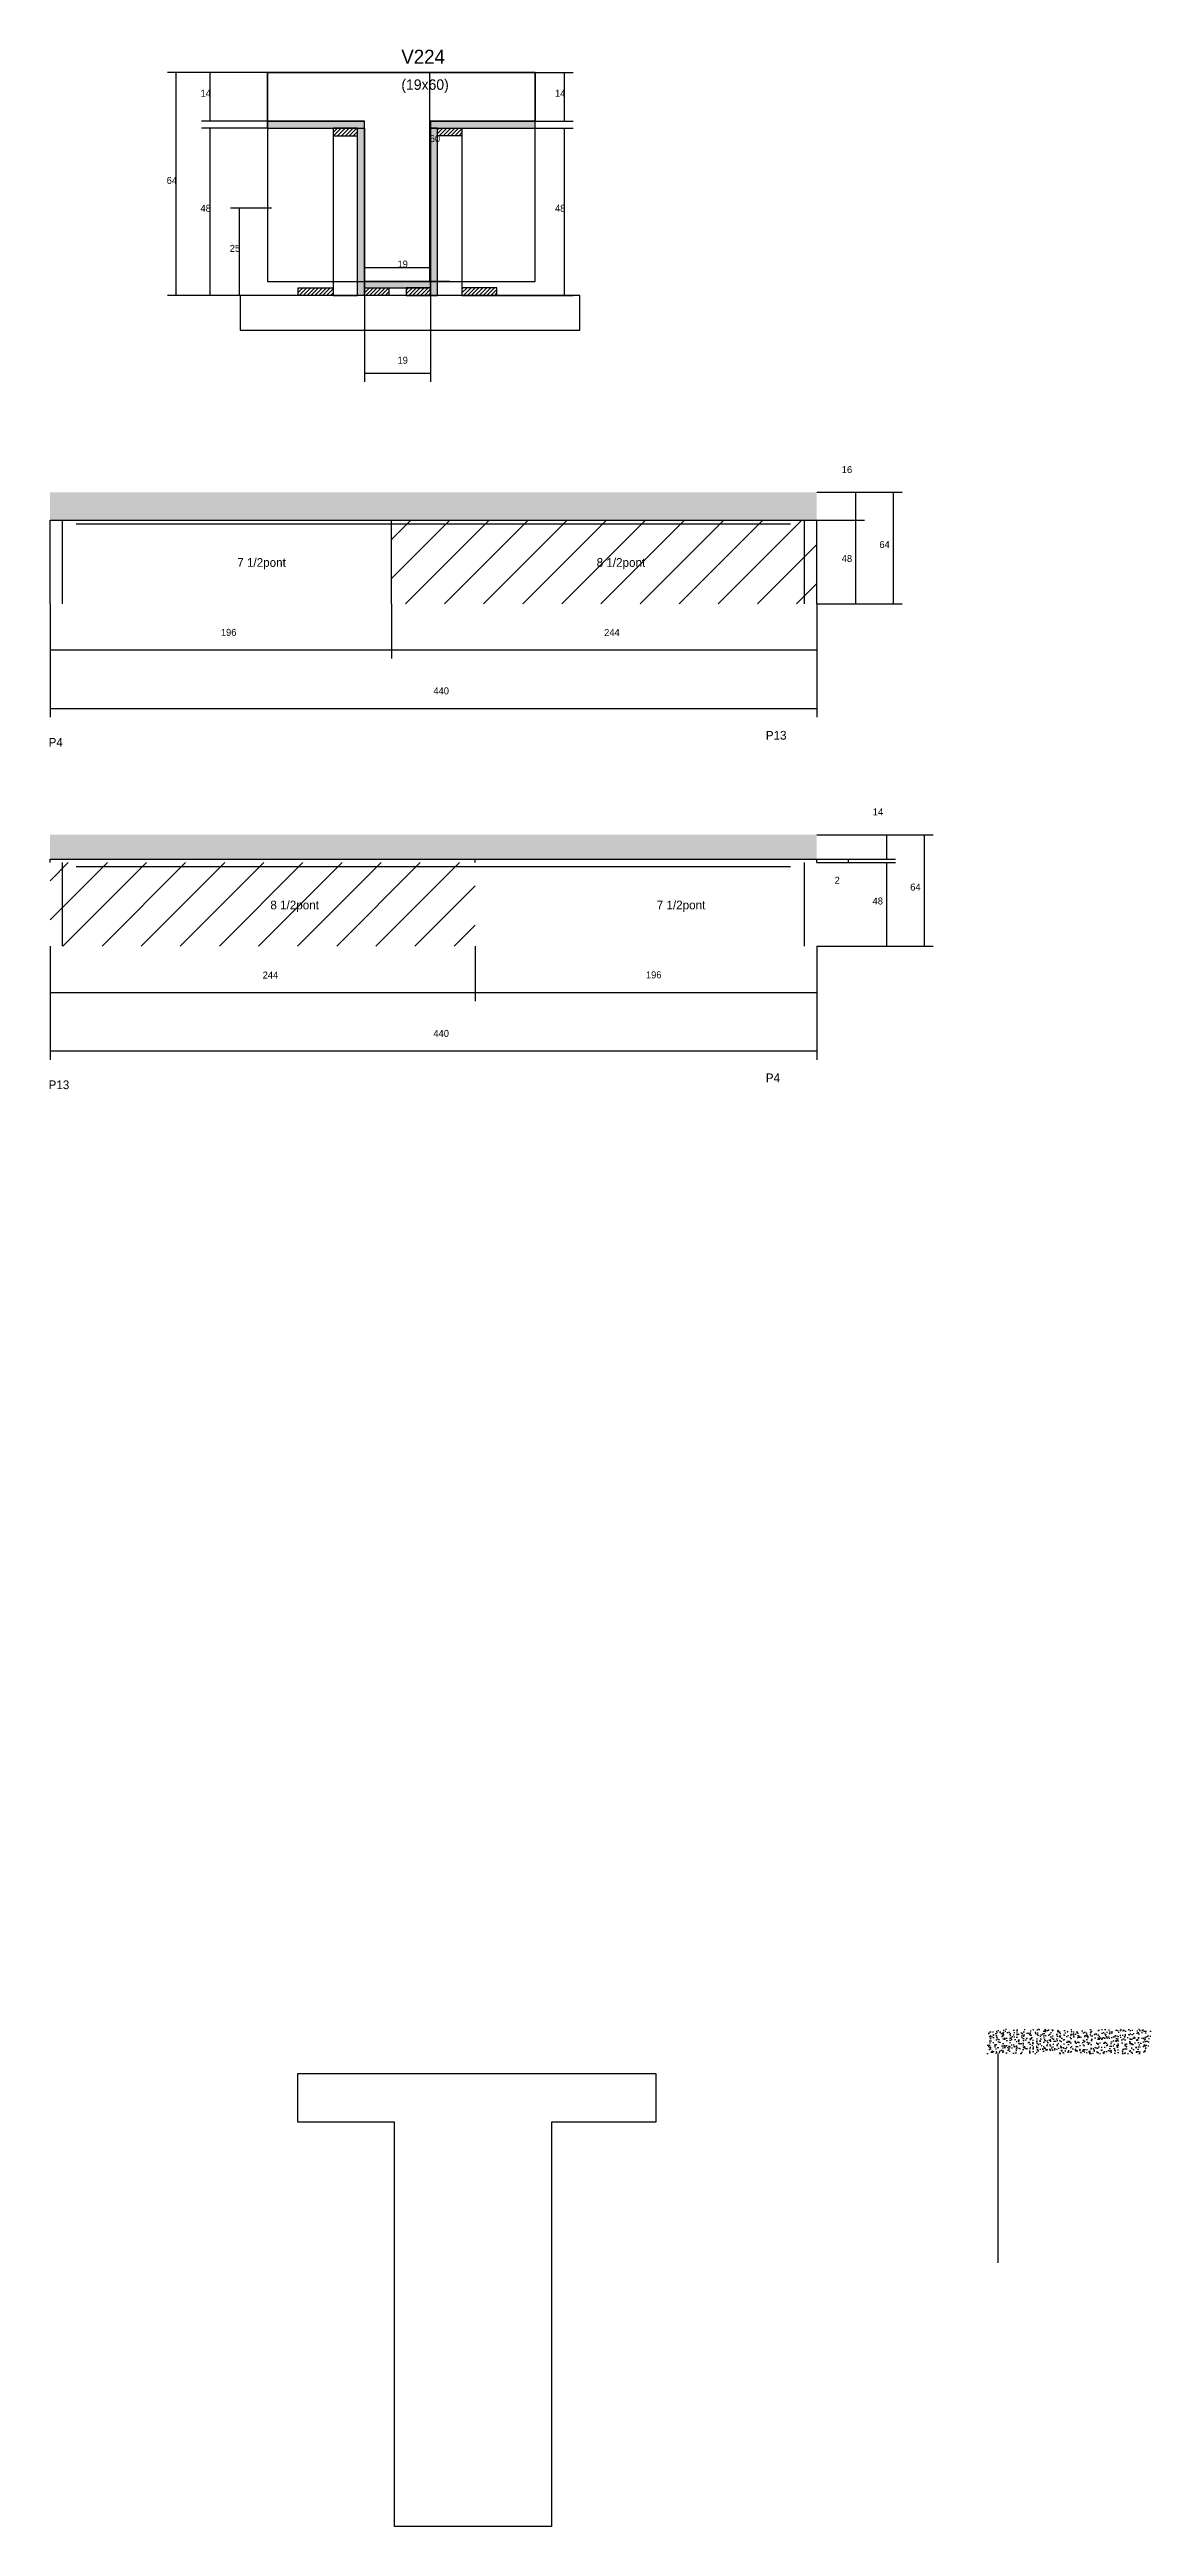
# Model space of a CAD drawing. Header units: metres. Extents: x 2857 to 3489, y 4293 to 5715.
import ezdxf

# ---------------------------------------------------------------- set-up
doc = ezdxf.new("R2010")
doc.units = ezdxf.units.M
for name, color, linetype in [('CONCRETO', 251, 'Continuous'), ('COTA', 4, 'Continuous'), ('Cota Seção (2x)', 4, 'Continuous'), ('Hachura', 253, 'Continuous'), ('Madeira', 126, 'Continuous'), ('NOMENCLATURA', 7, 'Continuous'), ('Painéis', 200, 'Continuous'), ('REAPROVEITAMENTO', 251, 'Continuous'), ('SARR_2.2x7', 40, 'Continuous'), ('Texto Seção', 7, 'Continuous')]:
    doc.layers.add(name, color=color, linetype=linetype)

msp = doc.modelspace()

# ---------------------------------------------------------------- hatches: boundary and pattern name
at = {"layer": 'COTA'}
h = msp.add_hatch(dxfattribs=at)
h.set_pattern_fill('AR-CONC', scale=0.03)
h.paths.add_polyline_path([(3297.7, 5460.5), (3297.7, 5444.5), (3297.7, 5444.5), (2857.7, 5444.5), (2857.7, 5444.5), (2857.7, 5460.5), (2857.7, 5460.5), (3297.7, 5460.5)])
h = msp.add_hatch(dxfattribs=at)
h.set_pattern_fill('AR-CONC', scale=0.03)
h.paths.add_polyline_path([(2857.7, 5263.9), (2857.7, 5249.9), (2857.7, 5249.9), (3297.7, 5249.9), (3297.7, 5249.9), (3297.7, 5263.9), (3297.7, 5263.9), (2857.7, 5263.9)])
h = msp.add_hatch(dxfattribs=at)
h.set_pattern_fill('AR-CONC', scale=0.03)
h.paths.add_polyline_path([(3395.3, 4578.3), (3395.3, 4564.3), (3395.3, 4564.3), (3489.3, 4564.3), (3489.3, 4564.3), (3489.3, 4578.3), (3489.3, 4578.3), (3395.3, 4578.3)])
at = {"layer": 'Hachura'}
h = msp.add_hatch(color=8, dxfattribs=at)
h.dxf.hatch_style = 1
h.paths.add_polyline_path([(3038.1, 5669.5), (3038.1, 5673.5), (3038.1, 5673.5), (2982.5, 5673.5), (2982.5, 5673.5), (2982.5, 5669.5), (2982.5, 5669.5), (3038.1, 5669.5)])
h = msp.add_hatch(color=8, dxfattribs=at)
h.dxf.hatch_style = 1
h.paths.add_polyline_path([(3034.1, 5673.5), (3038.1, 5673.5), (3038.1, 5673.5), (3038.1, 5573.5), (3038.1, 5573.5), (3034.1, 5573.5), (3034.1, 5573.5), (3034.1, 5673.5)])
h = msp.add_hatch(color=8, dxfattribs=at)
h.dxf.hatch_style = 1
h.paths.add_polyline_path([(3080.1, 5673.5), (3076.1, 5673.5), (3076.1, 5673.5), (3076.1, 5573.5), (3076.1, 5573.5), (3080.1, 5573.5), (3080.1, 5573.5), (3080.1, 5673.5)])
h = msp.add_hatch(color=8, dxfattribs=at)
h.dxf.hatch_style = 1
h.paths.add_polyline_path([(3136.1, 5669.5), (3136.1, 5673.5), (3136.1, 5673.5), (3076.1, 5673.5), (3076.1, 5673.5), (3076.1, 5669.5), (3076.1, 5669.5), (3136.1, 5669.5)])
h = msp.add_hatch(dxfattribs=at)
h.set_pattern_fill('ANSI31', scale=0.5)
h.paths.add_polyline_path([(3034.1, 5665.1), (3034.1, 5669.5), (3034.1, 5669.5), (3020.1, 5669.5), (3020.1, 5669.5), (3020.1, 5665.1), (3020.1, 5665.1), (3034.1, 5665.1)])
h = msp.add_hatch(dxfattribs=at)
h.set_pattern_fill('ANSI31', scale=0.5)
h.paths.add_polyline_path([(3080.1, 5665.1), (3080.1, 5669.5), (3080.1, 5669.5), (3094.1, 5669.5), (3094.1, 5669.5), (3094.1, 5665.1), (3094.1, 5665.1), (3080.1, 5665.1)])
h = msp.add_hatch(dxfattribs=at)
h.set_pattern_fill('ANSI31', scale=0.5)
h.paths.add_polyline_path([(3000.1, 5573.5), (3000.1, 5577.9), (3000.1, 5577.9), (3020.1, 5577.9), (3020.1, 5577.9), (3020.1, 5573.5), (3020.1, 5573.5), (3000.1, 5573.5)])
h = msp.add_hatch(color=8, dxfattribs=at)
h.dxf.hatch_style = 1
h.paths.add_polyline_path([(3076.1, 5577.9), (3076.1, 5581.5), (3076.1, 5581.5), (3038.1, 5581.5), (3038.1, 5581.5), (3038.1, 5577.9), (3038.1, 5577.9), (3076.1, 5577.9)])
h = msp.add_hatch(dxfattribs=at)
h.set_pattern_fill('ANSI31', scale=0.5)
h.paths.add_polyline_path([(3038.1, 5573.5), (3038.1, 5577.9), (3038.1, 5577.9), (3052.1, 5577.9), (3052.1, 5577.9), (3052.1, 5573.5), (3052.1, 5573.5), (3038.1, 5573.5)])
h = msp.add_hatch(dxfattribs=at)
h.set_pattern_fill('ANSI31', scale=0.5)
h.paths.add_polyline_path([(3076.1, 5573.5), (3076.1, 5577.9), (3076.1, 5577.9), (3062.1, 5577.9), (3062.1, 5577.9), (3062.1, 5573.5), (3062.1, 5573.5), (3076.1, 5573.5)])
h = msp.add_hatch(dxfattribs=at)
h.set_pattern_fill('ANSI31', scale=0.5)
h.paths.add_polyline_path([(3114.1, 5573.5), (3114.1, 5577.9), (3114.1, 5577.9), (3094.1, 5577.9), (3094.1, 5577.9), (3094.1, 5573.5), (3094.1, 5573.5), (3114.1, 5573.5)])
at = {"layer": 'REAPROVEITAMENTO'}
h = msp.add_hatch(dxfattribs=at)
h.set_pattern_fill('ANSI31', scale=5)
h.paths.add_polyline_path([(3053.7, 5396.5), (3297.7, 5396.5), (3297.7, 5396.5), (3297.7, 5444.5), (3297.7, 5444.5), (3053.7, 5444.5), (3053.7, 5444.5), (3053.7, 5396.5)])
h = msp.add_hatch(dxfattribs=at)
h.set_pattern_fill('ANSI31', scale=5)
h.paths.add_polyline_path([(2857.7, 5199.9), (3101.7, 5199.9), (3101.7, 5199.9), (3101.7, 5247.9), (3101.7, 5247.9), (2857.7, 5247.9), (2857.7, 5247.9), (2857.7, 5199.9)])

# ---------------------------------------------------------------- linework, layer by layer
at = {"layer": 'CONCRETO'}
for points in [[(2982.5, 5673.5), (2982.5, 5701.5), (3136.1, 5701.5), (3136.1, 5673.5), (3076.1, 5673.5), (3076.1, 5581.5), (3038.1, 5581.5), (3038.1, 5673.5)], [(2982.5, 5581.5), (3136.1, 5581.5), (3136.1, 5701.5), (2982.5, 5701.5)], [(2999.8, 4524.9), (2999.8, 4552.9), (3205.4, 4552.9), (3205.4, 4524.9), (3145.4, 4524.9), (3145.4, 4292.9), (3055.4, 4292.9), (3055.4, 4524.9)]]:
    msp.add_lwpolyline(points, close=True, dxfattribs=at)
at = {"layer": 'COTA'}
for p, q in [((2982.5, 5701.5), (2925.1, 5701.5)), ((2930.1, 5573.5), (2930.1, 5701.5)), ((2982.5, 5701.5), (2944.5, 5701.5)), ((2949.5, 5673.5), (2949.5, 5701.5)), ((3136.1, 5701.5), (3158, 5701.5)), ((3153, 5673.5), (3153, 5701.5)), ((2982.5, 5673.5), (2944.5, 5673.5)), ((3136.1, 5673.5), (3158, 5673.5)), ((2982.5, 5669.5), (2944.5, 5669.5)), ((2949.5, 5573.5), (2949.5, 5669.5)), ((3136.1, 5669.5), (3158, 5669.5)), ((3153, 5573.5), (3153, 5669.5)), ((2984.8, 5623.5), (2961.3, 5623.5)), ((2966.3, 5573.5), (2966.3, 5623.5)), ((3004.5, 5573.5), (2925.1, 5573.5)), ((3004.5, 5573.5), (2944.5, 5573.5)), ((2984.8, 5573.5), (2961.3, 5573.5)), ((3038.1, 5573.5), (3038.1, 5523.8)), ((3076.1, 5573.5), (3076.1, 5523.8)), ((3109.7, 5573.5), (3158, 5573.5)), ((3038.1, 5528.8), (3076.1, 5528.8)), ((3297.7, 5460.5), (3325.2, 5460.5)), ((3297.7, 5460.5), (3346.8, 5460.5)), ((3320.2, 5444.5), (3320.2, 5460.5)), ((3341.8, 5396.5), (3341.8, 5460.5)), ((3297.7, 5444.5), (3325.2, 5444.5)), ((3297.7, 5444.5), (3325.2, 5444.5)), ((3320.2, 5396.5), (3320.2, 5444.5)), ((2857.7, 5396.5), (2857.7, 5365)), ((2857.7, 5396.5), (2857.7, 5331.4)), ((3053.7, 5396.5), (3053.7, 5365)), ((3053.7, 5396.5), (3053.7, 5365)), ((3297.7, 5396.5), (3297.7, 5365)), ((3297.7, 5396.5), (3297.7, 5331.4)), ((3297.7, 5396.5), (3325.2, 5396.5)), ((3297.7, 5396.5), (3346.8, 5396.5)), ((2857.7, 5370), (3053.7, 5370)), ((3053.7, 5370), (3297.7, 5370)), ((2857.7, 5336.4), (3297.7, 5336.4)), ((3297.7, 5263.9), (3342.9, 5263.9)), ((3297.7, 5263.9), (3364.5, 5263.9)), ((3337.9, 5249.9), (3337.9, 5263.9)), ((3359.5, 5199.9), (3359.5, 5263.9)), ((3297.7, 5249.9), (3342.9, 5249.9)), ((3297.7, 5247.9), (3342.9, 5247.9)), ((3337.9, 5199.9), (3337.9, 5247.9)), ((2857.7, 5199.9), (2857.7, 5168.4)), ((2857.7, 5199.9), (2857.7, 5134.8)), ((3101.7, 5199.9), (3101.7, 5168.4)), ((3101.7, 5199.9), (3101.7, 5168.4)), ((3297.7, 5199.9), (3297.7, 5168.4)), ((3297.7, 5199.9), (3297.7, 5134.8)), ((3297.7, 5199.9), (3342.9, 5199.9)), ((3297.7, 5199.9), (3364.5, 5199.9)), ((2857.7, 5173.4), (3101.7, 5173.4)), ((3101.7, 5173.4), (3297.7, 5173.4)), ((2857.7, 5139.8), (3297.7, 5139.8))]:
    msp.add_line(p, q, dxfattribs=at)
at = {"layer": 'Cota Seção (2x)'}
for p, q in [((3087.1, 5701.5), (3070.6, 5701.5)), ((3075.6, 5581.5), (3075.6, 5701.5)), ((3038.1, 5573.5), (3038.1, 5594.5)), ((3038.1, 5589.5), (3076.1, 5589.5)), ((3076.1, 5573.5), (3076.1, 5594.5)), ((3087.1, 5581.5), (3070.6, 5581.5)), ((3297.7, 5249.9), (3321, 5249.9)), ((3297.7, 5247.9), (3321, 5247.9)), ((3316, 5247.9), (3316, 5249.9))]:
    msp.add_line(p, q, dxfattribs=at)
at = {"layer": 'Madeira'}
for points in [[(3034.1, 5665.1), (3034.1, 5669.5), (3020.1, 5669.5), (3020.1, 5665.1)], [(3034.1, 5669.5), (3020.1, 5669.5), (3020.1, 5573.5), (3034.1, 5573.5)], [(3080.1, 5665.1), (3080.1, 5669.5), (3094.1, 5669.5), (3094.1, 5665.1)], [(3080.1, 5669.5), (3094.1, 5669.5), (3094.1, 5573.5), (3080.1, 5573.5)], [(2966.7, 5553.5), (3161.8, 5553.5), (3161.8, 5573.5), (2966.7, 5573.5)], [(3000.1, 5573.5), (3000.1, 5577.9), (3020.1, 5577.9), (3020.1, 5573.5)], [(3038.1, 5573.5), (3038.1, 5577.9), (3052.1, 5577.9), (3052.1, 5573.5)], [(3076.1, 5573.5), (3076.1, 5577.9), (3062.1, 5577.9), (3062.1, 5573.5)], [(3114.1, 5573.5), (3114.1, 5577.9), (3094.1, 5577.9), (3094.1, 5573.5)]]:
    msp.add_lwpolyline(points, close=True, dxfattribs=at)
at = {"layer": 'Painéis'}
for p, q in [((2982.5, 5673.5), (3038.1, 5673.5)), ((2982.5, 5669.5), (2982.5, 5673.5)), ((3038.1, 5669.5), (3038.1, 5673.5)), ((3076.1, 5673.5), (3136.1, 5673.5)), ((3076.1, 5669.5), (3076.1, 5673.5)), ((3136.1, 5669.5), (3136.1, 5673.5)), ((3038.1, 5573.5), (3038.1, 5669.5)), ((3076.1, 5573.5), (3076.1, 5669.5)), ((3038.1, 5581.5), (3076.1, 5581.5)), ((3038.1, 5577.9), (3038.1, 5581.5)), ((3076.1, 5577.9), (3076.1, 5581.5)), ((2857.7, 5444.5), (3297.7, 5444.5)), ((2857.7, 5396.5), (2857.7, 5444.5)), ((3053.7, 5396.5), (3053.7, 5444.5)), ((3297.7, 5396.5), (3297.7, 5444.5))]:
    msp.add_line(p, q, dxfattribs=at)
for points in [[(3038.1, 5669.5), (3038.1, 5673.5), (2982.5, 5673.5), (2982.5, 5669.5)], [(3136.1, 5669.5), (3136.1, 5673.5), (3076.1, 5673.5), (3076.1, 5669.5)], [(3034.1, 5669.5), (3038.1, 5669.5), (3038.1, 5573.5), (3034.1, 5573.5)], [(3080.1, 5669.5), (3076.1, 5669.5), (3076.1, 5573.5), (3080.1, 5573.5)], [(3076.1, 5577.9), (3076.1, 5581.5), (3038.1, 5581.5), (3038.1, 5577.9)]]:
    msp.add_lwpolyline(points, close=True, dxfattribs=at)
at = {"layer": 'SARR_2.2x7'}
for p, q in [((2864.7, 5396.5), (2864.7, 5444.5)), ((2872.7, 5442.3), (3053.7, 5442.3)), ((3053.7, 5442.3), (3282.7, 5442.3)), ((3290.7, 5396.5), (3290.7, 5444.5)), ((2857.7, 5249.9), (3101.7, 5249.9)), ((2857.7, 5247.9), (2857.7, 5249.9)), ((2864.7, 5199.9), (2864.7, 5247.9)), ((3101.7, 5249.9), (3297.7, 5249.9)), ((3101.7, 5247.9), (3101.7, 5249.9)), ((3290.7, 5199.9), (3290.7, 5247.9)), ((3297.7, 5247.9), (3297.7, 5249.9)), ((2872.7, 5245.7), (3101.7, 5245.7)), ((3101.7, 5245.7), (3282.7, 5245.7)), ((3401.9, 4444.3), (3401.9, 4564.3))]:
    msp.add_line(p, q, dxfattribs=at)

# ---------------------------------------------------------------- texts
at = {"layer": 'COTA'}
for s, p in [('14', (2944, 5687.5)), ('14', (3147.5, 5687.5)), ('64', (2924.6, 5637.5)), ('48', (2944, 5621.5)), ('48', (3147.5, 5621.5)), ('25', (2960.8, 5598.5)), ('19', (3057.1, 5534.3)), ('16', (3312.1, 5471.5)), ('64', (3333.7, 5428.5)), ('48', (3312.1, 5420.5)), ('196', (2955.7, 5378.1)), ('244', (3175.7, 5378)), ('440', (3077.7, 5344.5)), ('14', (3329.9, 5275)), ('64', (3351.4, 5231.9)), ('48', (3329.8, 5223.9)), ('244', (2979.7, 5181.4)), ('196', (3199.7, 5181.5)), ('440', (3077.7, 5147.9))]:
    msp.add_text(s, height=4, dxfattribs=at).set_placement(p)
at = {"layer": 'Cota Seção (2x)'}
for s, p in [('60', (3075.6, 5661.5)), ('19', (3057.1, 5589.5)), ('2', (3308, 5235.8))]:
    msp.add_text(s, height=4, dxfattribs=at).set_placement(p)
at = {"layer": 'NOMENCLATURA'}
for s, p in [('7 1/2pont', (2965.1, 5417.7)), ('8 1/2pont', (3171.4, 5417.7)), ('P4', (2856.8, 5314.5)), ('P13', (3268.5, 5318.5)), ('8 1/2pont', (2984.1, 5221.1)), ('7 1/2pont', (3205.9, 5221.1)), ('P13', (2856.8, 5117.9)), ('P4', (3268.5, 5121.9))]:
    msp.add_text(s, height=5, dxfattribs=at).set_placement(p)
at = {"layer": 'Texto Seção'}
for s, height, p in [('V224', 8, (3059.3, 5706.5)), ('(19x60)', 6, (3059.3, 5691.5))]:
    msp.add_text(s, height=height, dxfattribs=at).set_placement(p)

doc.saveas('drawing.dxf')
